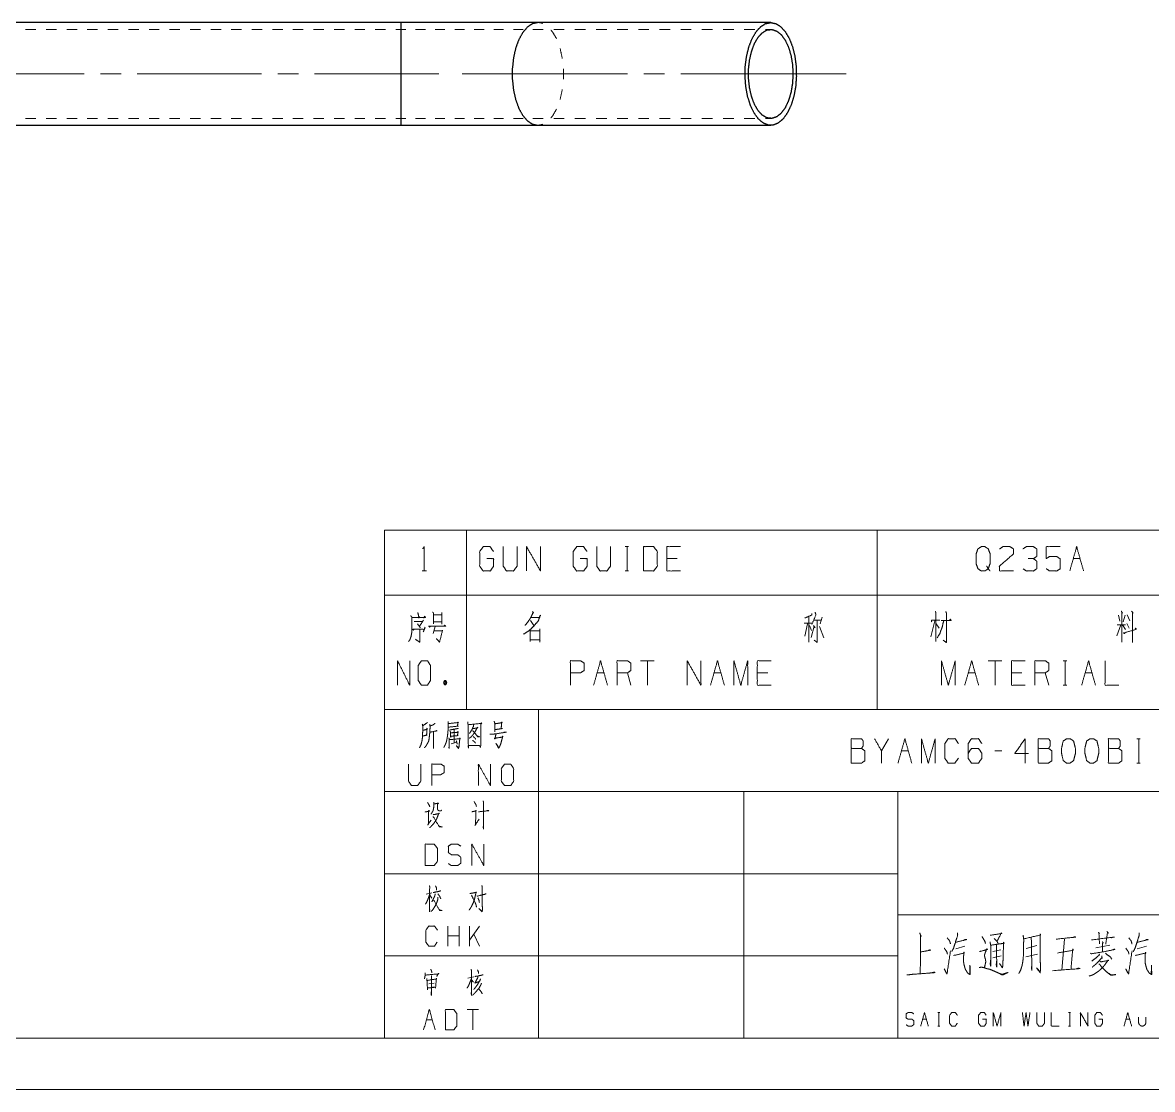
# Paper-space layout 'SHT2' of a CAD drawing. Header units: millimetres. Extents: x 0 to 420, y 0 to 297.
# Drawn here: x 199.8 to 309.8, y 0 to 103.9 of the extents above; entities that cross this region are included whole.
import ezdxf

# ---------------------------------------------------------------- set-up
doc = ezdxf.new("R2010")
doc.units = ezdxf.units.MM
doc.layers.add('101', color=7, linetype='Continuous', true_color=0xffffff)

psp = doc.layouts.new('SHT2')

# ---------------------------------------------------------------- linework, layer by layer
at = {"layer": '101', "color": 151, "linetype": 'Continuous', "lineweight": 25}
for p, q in [((236.61, 103.88), (93.76, 103.88)), ((272.62, 103.88), (249.95, 103.88)), ((93.76, 93.88), (236.61, 93.88)), ((249.95, 93.88), (272.62, 93.88))]:
    psp.add_line(p, q, dxfattribs=at)
at = {"layer": '101', "color": 53, "linetype": 'Continuous', "lineweight": 18}
for p, q in [((250.44, 103.78), (249.95, 103.88)), ((201.07, 103.21), (200.06, 103.21)), ((203.07, 103.21), (202.07, 103.21)), ((205.07, 103.21), (204.07, 103.21)), ((207.07, 103.21), (206.07, 103.21)), ((209.08, 103.21), (208.07, 103.21)), ((211.08, 103.21), (210.08, 103.21)), ((213.08, 103.21), (212.08, 103.21)), ((215.08, 103.21), (214.08, 103.21)), ((217.09, 103.21), (216.09, 103.21)), ((219.09, 103.21), (218.09, 103.21)), ((221.09, 103.21), (220.09, 103.21)), ((223.09, 103.21), (222.09, 103.21)), ((225.1, 103.21), (224.1, 103.21)), ((227.1, 103.21), (226.1, 103.21)), ((229.1, 103.21), (228.1, 103.21)), ((231.1, 103.21), (230.1, 103.21)), ((233.11, 103.21), (232.11, 103.21)), ((235.11, 103.21), (234.11, 103.21)), ((236.61, 103.21), (236.11, 103.21)), ((237.09, 103.21), (236.61, 103.21)), ((238.99, 103.21), (238.04, 103.21)), ((240.9, 103.21), (239.95, 103.21)), ((244.71, 103.21), (243.76, 103.21)), ((246.61, 103.21), (245.66, 103.21)), ((248.52, 103.21), (247.56, 103.21)), ((249.95, 103.21), (249.47, 103.21)), ((250.46, 103.21), (249.95, 103.21)), ((252.52, 103.21), (251.49, 103.21)), ((254.58, 103.21), (253.55, 103.21)), ((256.65, 103.21), (255.62, 103.21)), ((258.71, 103.21), (257.68, 103.21)), ((260.77, 103.21), (259.74, 103.21)), ((262.83, 103.21), (261.8, 103.21)), ((264.89, 103.21), (263.86, 103.21)), ((266.96, 103.21), (265.92, 103.21)), ((269.02, 103.21), (267.99, 103.21)), ((271.08, 103.21), (270.05, 103.21)), ((272.62, 103.21), (272.11, 103.21)), ((252.43, 98.38), (252.43, 99.38)), ((200.06, 94.55), (201.07, 94.55)), ((202.07, 94.55), (203.07, 94.55)), ((204.07, 94.55), (205.07, 94.55)), ((206.07, 94.55), (207.07, 94.55)), ((208.07, 94.55), (209.08, 94.55)), ((210.08, 94.55), (211.08, 94.55)), ((212.08, 94.55), (213.08, 94.55)), ((214.08, 94.55), (215.08, 94.55)), ((216.09, 94.55), (217.09, 94.55)), ((218.09, 94.55), (219.09, 94.55)), ((220.09, 94.55), (221.09, 94.55)), ((222.09, 94.55), (223.09, 94.55)), ((224.1, 94.55), (225.1, 94.55)), ((226.1, 94.55), (227.1, 94.55)), ((228.1, 94.55), (229.1, 94.55)), ((230.1, 94.55), (231.1, 94.55)), ((232.11, 94.55), (233.11, 94.55)), ((234.11, 94.55), (235.11, 94.55)), ((236.11, 94.55), (236.61, 94.55)), ((236.61, 94.55), (237.09, 94.55)), ((238.04, 94.55), (238.99, 94.55)), ((239.95, 94.55), (240.9, 94.55)), ((243.76, 94.55), (244.71, 94.55)), ((245.66, 94.55), (246.61, 94.55)), ((247.56, 94.55), (248.52, 94.55)), ((249.47, 94.55), (249.95, 94.55)), ((249.95, 94.55), (250.46, 94.55)), ((249.95, 93.88), (250.44, 93.98)), ((251.49, 94.55), (252.52, 94.55)), ((253.55, 94.55), (254.58, 94.55)), ((255.62, 94.55), (256.65, 94.55)), ((257.68, 94.55), (258.71, 94.55)), ((259.74, 94.55), (260.77, 94.55)), ((261.8, 94.55), (262.83, 94.55)), ((263.86, 94.55), (264.89, 94.55)), ((265.92, 94.55), (266.96, 94.55)), ((267.99, 94.55), (269.02, 94.55)), ((270.05, 94.55), (271.08, 94.55)), ((272.11, 94.55), (272.62, 94.55))]:
    psp.add_line(p, q, dxfattribs=at)
at = {"layer": '101', "color": 151, "linetype": 'Continuous', "lineweight": 18}
for p, q in [((193.67, 98.88), (205.76, 98.88)), ((207.34, 98.88), (209.35, 98.88)), ((210.94, 98.88), (223.02, 98.88)), ((224.61, 98.88), (226.62, 98.88)), ((260.28, 98.88), (262.29, 98.88))]:
    psp.add_line(p, q, dxfattribs=at)
at = {"layer": '101', "color": 72, "linetype": 'Continuous', "lineweight": 18}
for p, q in [((235, 54.46), (235, 48.11)), ((235, 54.46), (243, 54.46)), ((243, 54.46), (243, 48.11)), ((243, 54.46), (283, 54.46)), ((283, 54.46), (283, 48.11)), ((283, 54.46), (313, 54.46)), ((258.45, 52.85), (258.79, 52.85)), ((258.63, 52.85), (258.63, 50.48)), ((263.52, 51.68), (262.51, 51.68)), ((302.09, 51.68), (302.76, 51.68)), ((238.67, 50.48), (239.09, 50.48)), ((258.45, 50.48), (258.79, 50.48)), ((235, 48.11), (243, 48.11)), ((235, 48.11), (235, 37)), ((243, 48.11), (243, 37)), ((243, 48.11), (283, 48.11)), ((283, 48.11), (313, 48.11)), ((283, 48.11), (283, 37)), ((239.76, 46.22), (240.58, 46.22)), ((240.59, 46.45), (240.59, 45.3)), ((239.76, 45.53), (240.58, 45.53)), ((249.23, 45.65), (249.55, 45.17)), ((275.88, 45.4), (276.64, 45.4)), ((276.21, 45.35), (275.95, 44.13)), ((276.35, 46.08), (276.35, 43.55)), ((276.39, 45.17), (276.6, 44.7)), ((276.87, 45.12), (276.55, 44)), ((276.78, 45.68), (277.56, 45.68)), ((276.8, 45.17), (276.94, 44.95)), ((277.63, 45.98), (277.45, 45.35)), ((288.6, 45.62), (288.21, 44.08)), ((288.74, 45.35), (289.04, 44.9)), ((306.72, 45.25), (306.32, 44.17)), ((306.37, 45.25), (307.18, 45.25)), ((306.49, 46.18), (306.62, 45.6)), ((306.87, 45.25), (307.18, 44.77)), ((307.15, 46.18), (306.94, 45.53)), ((307.31, 45.37), (307.52, 44.92)), ((307.33, 46.2), (307.61, 45.62)), ((239.95, 45.08), (239.76, 44.38)), ((239.81, 44.65), (240.59, 44.65)), ((277.38, 45.08), (277.79, 43.98)), ((261.28, 41.74), (259.94, 41.74)), ((260.61, 41.74), (260.61, 39.36)), ((295.14, 41.74), (293.8, 41.74)), ((294.47, 41.74), (294.47, 39.36)), ((301.12, 41.74), (301.46, 41.74)), ((301.3, 41.74), (301.3, 39.36)), ((240.85, 39.81), (240.99, 39.39)), ((255.72, 40.56), (256.39, 40.56)), ((259, 39.36), (258.67, 40.56)), ((267.1, 40.56), (267.77, 40.56)), ((272.33, 40.56), (271.32, 40.56)), ((291.86, 40.56), (292.53, 40.56)), ((297.08, 40.56), (296.08, 40.56)), ((299.7, 39.36), (299.36, 40.56)), ((303.24, 40.56), (303.91, 40.56)), ((301.12, 39.36), (301.46, 39.36)), ((235, 37), (243, 37)), ((243, 37), (283, 37)), ((283, 37), (313, 37)), ((241.79, 35.05), (241.78, 33.74)), ((284.09, 34.15), (283.41, 32.97)), ((308.28, 34.15), (308.61, 34.15)), ((308.46, 34.15), (308.46, 31.77)), ((241.5, 33.66), (242.04, 33.81)), ((285.35, 32.97), (286.03, 32.97)), ((295.13, 32.97), (294.46, 32.97)), ((308.28, 31.77), (308.61, 31.77)), ((239.62, 19.15), (239.06, 19.01)), ((239.43, 18.9), (239.63, 18.63)), ((241.17, 13.94), (241.17, 15.91)), ((242.28, 13.94), (242.28, 15.91)), ((243.29, 13.94), (243.29, 15.91)), ((244.25, 15.91), (243.29, 14.54)), ((242.28, 14.94), (241.17, 14.94)), ((244.25, 13.94), (243.7, 15.12)), ((301.25, 14.63), (300.98, 11.62)), ((290.64, 13.69), (291.54, 13.94)), ((294.25, 13.42), (295.03, 13.59)), ((298.54, 14.01), (297.49, 13.73)), ((304.3, 13.8), (305.66, 14.04)), ((308.32, 13.69), (309.22, 13.94)), ((294.25, 12.8), (295.08, 13)), ((297.47, 12.9), (298.59, 13.18)), ((239.32, 10.28), (239.85, 10.36)), ((243.7, 10.96), (243.12, 10.84)), ((243.49, 10.67), (243.68, 10.43)), ((244.18, 7.77), (243.07, 7.77)), ((243.62, 7.77), (243.62, 5.8)), ((239.1, 6.79), (239.66, 6.79)), ((287.41, 6.84), (287.78, 6.84)), ((288.91, 7.48), (289.1, 7.48)), ((289.01, 7.48), (289.01, 6.17)), ((301.64, 7.48), (301.83, 7.48)), ((301.74, 7.48), (301.74, 6.17)), ((307.21, 6.84), (307.58, 6.84)), ((288.91, 6.17), (289.1, 6.17)), ((301.64, 6.17), (301.83, 6.17))]:
    psp.add_line(p, q, dxfattribs=at)
at = {"layer": '101', "color": 133, "linetype": 'Continuous', "lineweight": 18}
for p, q in [((235, 37), (415, 37)), ((235, 37), (235, 5)), ((250, 37), (250, 5)), ((235, 29), (415, 29)), ((270, 29), (270, 5)), ((285, 29), (285, 5)), ((235, 21), (285, 21)), ((285, 17), (394, 17)), ((235, 13), (285, 13)), ((25, 5), (415, 5)), ((235, 5), (415, 5)), ((0, 0), (420, 0))]:
    psp.add_line(p, q, dxfattribs=at)
at = {"layer": '101', "color": 151, "linetype": 'Continuous', "lineweight": 25}
for points, knots in [([(249.95, 103.88), (247.46, 103.88), (242.16, 103.88), (236.61, 103.88)], [0, 0, 0.186528, 0.584176, 1, 1]), ([(236.61, 103.88), (236.61, 103.77), (236.61, 102.92), (236.61, 101.38), (236.61, 99.4), (236.61, 97.33), (236.61, 95.53), (236.61, 94.31), (236.61, 93.88)], [0, 0, 0.010926, 0.095492, 0.25, 0.447736, 0.654509, 0.834566, 0.956773, 1, 1]), ([(249.95, 103.88), (249.43, 103.77), (248.93, 103.45), (248.48, 102.92), (248.09, 102.22), (247.78, 101.38), (247.57, 100.42), (247.46, 99.4), (247.46, 98.36), (247.57, 97.33), (247.78, 96.38), (248.09, 95.53), (248.48, 94.83), (248.93, 94.31), (249.43, 93.99), (249.95, 93.88)], [0, 0, 0.043938, 0.092976, 0.150171, 0.216353, 0.290781, 0.371709, 0.456765, 0.543235, 0.628291, 0.709219, 0.783648, 0.84983, 0.907023, 0.956062, 1, 1]), ([(272.62, 103.88), (272.12, 103.78), (271.64, 103.47), (271.2, 102.98), (270.81, 102.32), (270.5, 101.52), (270.28, 100.62), (270.15, 99.64), (270.13, 98.63), (270.2, 97.63), (270.38, 96.68), (270.65, 95.82), (271, 95.09), (271.41, 94.51), (271.88, 94.11), (272.37, 93.9), (272.88, 93.9), (273.37, 94.11), (273.84, 94.51), (274.25, 95.09), (274.6, 95.82), (274.87, 96.68), (275.05, 97.63), (275.12, 98.63), (275.1, 99.64), (274.97, 100.62), (274.75, 101.52), (274.44, 102.32), (274.05, 102.98), (273.61, 103.47), (273.13, 103.78), (272.62, 103.88)], [0, 0, 0.021239, 0.044804, 0.072133, 0.103672, 0.13915, 0.177828, 0.21867, 0.26047, 0.301949, 0.341852, 0.379044, 0.41262, 0.44205, 0.467384, 0.48954, 0.51046, 0.532615, 0.55795, 0.58738, 0.620956, 0.658148, 0.698051, 0.73953, 0.78133, 0.822172, 0.86085, 0.896328, 0.927867, 0.955196, 0.978761, 1, 1]), ([(274.79, 98.88), (274.74, 99.81), (274.59, 100.7), (274.35, 101.5), (274.03, 102.18), (273.64, 102.71), (273.2, 103.05), (272.74, 103.21), (272.27, 103.16), (271.82, 102.9), (271.41, 102.47), (271.05, 101.86), (270.77, 101.11), (270.57, 100.26), (270.47, 99.35), (270.47, 98.41), (270.57, 97.5), (270.77, 96.64), (271.05, 95.9), (271.41, 95.29), (271.82, 94.85), (272.27, 94.6), (272.74, 94.55), (273.2, 94.7), (273.64, 95.05), (274.03, 95.58), (274.35, 96.26), (274.59, 97.06), (274.74, 97.95), (274.79, 98.88)], [0, 0, 0.044529, 0.087511, 0.127532, 0.16346, 0.194646, 0.22121, 0.244434, 0.266895, 0.291543, 0.320339, 0.353938, 0.392029, 0.433693, 0.477637, 0.522363, 0.566307, 0.607971, 0.646062, 0.679661, 0.708457, 0.733105, 0.755566, 0.77879, 0.805354, 0.83654, 0.872468, 0.912489, 0.955471, 1, 1]), ([(236.61, 93.88), (239.4, 93.88), (244.85, 93.88), (249.95, 93.88)], [0, 0, 0.209057, 0.618033, 1, 1])]:
    psp.add_open_spline(points, degree=1, knots=knots, dxfattribs=at)
at = {"layer": '101', "color": 53, "linetype": 'Continuous', "lineweight": 18}
for points, knots in [([(236.61, 103.38), (236.61, 103.45), (236.61, 103.88)], [0, 0, 0.135454, 1, 1]), ([(251.76, 102.31), (251.41, 102.92), (251.22, 103.15)], [0, 0, 0.697956, 1, 1]), ([(252.33, 100.38), (252.32, 100.42), (252.11, 101.37)], [0, 0, 0.039494, 1, 1]), ([(252.11, 96.39), (252.32, 97.33), (252.33, 97.37)], [0, 0, 0.960506, 1, 1]), ([(251.22, 94.6), (251.41, 94.83), (251.76, 95.45)], [0, 0, 0.302036, 1, 1]), ([(236.61, 93.88), (236.61, 93.99), (236.61, 94.38)], [0, 0, 0.218508, 1, 1])]:
    psp.add_open_spline(points, degree=1, knots=knots, dxfattribs=at)
for points in [[(236.61, 101.38), (236.61, 102.38)], [(242.8, 103.21), (241.85, 103.21)], [(236.61, 99.38), (236.61, 100.38)], [(236.61, 97.38), (236.61, 98.38)], [(236.61, 95.38), (236.61, 96.38)], [(241.85, 94.55), (242.8, 94.55)]]:
    psp.add_open_spline(points, degree=1, dxfattribs=at)
at = {"layer": '101', "color": 151, "linetype": 'Continuous', "lineweight": 18}
for points, knots in [([(228.2, 98.88), (237.11, 98.88), (240.29, 98.88)], [0, 0, 0.737246, 1, 1]), ([(242.59, 98.88), (245.76, 98.88), (258.69, 98.88)], [0, 0, 0.19712, 1, 1])]:
    psp.add_open_spline(points, degree=1, knots=knots, dxfattribs=at)
psp.add_open_spline([(263.88, 98.88), (279.98, 98.88)], degree=1, dxfattribs=at)
at = {"layer": '101', "color": 72, "linetype": 'Continuous', "lineweight": 18}
for points, knots in [([(238.74, 52.65), (238.88, 52.85), (238.88, 50.48)], [0, 0, 0.093491, 1, 1]), ([(244.97, 51.68), (245.64, 51.68), (245.64, 50.95), (245.31, 50.48), (244.62, 50.48), (244.28, 50.95), (244.28, 52.38), (244.63, 52.85), (245.29, 52.85), (245.62, 52.38)], [0, 0, 0.103295, 0.214796, 0.304262, 0.410275, 0.49974, 0.718896, 0.809956, 0.910534, 1, 1]), ([(246.58, 52.85), (246.58, 50.95), (246.89, 50.48), (247.57, 50.48), (247.92, 50.95), (247.92, 52.85)], [0, 0, 0.337151, 0.4386, 0.557783, 0.662849, 1, 1]), ([(248.85, 50.48), (248.85, 52.85), (250.2, 50.48), (250.2, 52.85)], [0, 0, 0.317574, 0.682426, 1, 1]), ([(254.08, 51.68), (254.75, 51.68), (254.75, 50.95), (254.41, 50.48), (253.72, 50.48), (253.39, 50.95), (253.39, 52.38), (253.74, 52.85), (254.39, 52.85), (254.73, 52.38)], [0, 0, 0.103295, 0.214796, 0.304262, 0.410275, 0.49974, 0.718896, 0.809956, 0.910534, 1, 1]), ([(255.68, 52.85), (255.68, 50.95), (256, 50.48), (256.67, 50.48), (257.02, 50.95), (257.02, 52.85)], [0, 0, 0.337151, 0.438598, 0.55778, 0.662849, 1, 1]), ([(260.23, 50.48), (261.22, 50.48), (261.58, 50.95), (261.58, 52.38), (261.22, 52.85), (260.23, 52.85), (260.23, 50.48)], [0, 0, 0.142136, 0.227161, 0.43179, 0.516815, 0.658951, 1, 1]), ([(263.85, 50.48), (262.51, 50.48), (262.51, 52.85), (263.85, 52.85)], [0, 0, 0.26539, 0.73461, 1, 1]), ([(293.65, 50.95), (293.81, 50.7), (293.48, 50.48), (293.14, 50.48), (292.8, 50.7), (292.63, 51.18), (292.63, 52.15), (292.8, 52.63), (293.14, 52.85), (293.48, 52.85), (293.81, 52.63), (293.99, 52.15), (293.99, 51.2), (293.81, 50.7), (293.99, 50.48)], [0, 0, 0.043279, 0.102317, 0.151367, 0.210407, 0.284429, 0.426831, 0.500853, 0.559894, 0.608944, 0.667982, 0.742004, 0.880755, 0.958211, 1, 1]), ([(294.92, 52.63), (295.24, 52.85), (295.93, 52.85), (296.27, 52.63), (296.27, 52.15), (294.9, 50.95), (294.92, 50.48), (296.27, 50.48)], [0, 0, 0.069691, 0.192979, 0.265274, 0.350227, 0.674741, 0.759752, 1, 1]), ([(298.21, 51.68), (298.54, 51.9), (298.54, 52.63), (298.21, 52.85), (297.52, 52.85), (297.18, 52.63)], [0, 0, 0.153872, 0.429851, 0.583723, 0.846122, 1, 1]), ([(299.46, 50.7), (299.79, 50.48), (300.48, 50.48), (300.82, 50.7), (300.82, 51.65), (300.48, 51.9), (299.79, 51.9), (299.46, 51.68), (299.46, 52.85), (300.82, 52.85)], [0, 0, 0.062229, 0.168345, 0.230571, 0.376816, 0.441264, 0.547379, 0.609609, 0.79049, 1, 1]), ([(297.2, 50.7), (297.52, 50.48), (298.21, 50.48), (298.54, 50.7), (298.54, 51.43), (298.21, 51.68), (297.69, 51.68)], [0, 0, 0.124123, 0.34369, 0.472445, 0.703376, 0.836727, 1, 1]), ([(238.25, 46.45), (238.36, 46), (238.39, 46.08), (238.35, 45.9)], [0, 0, 0.638265, 0.750293, 1, 1]), ([(239.7, 46.47), (239.78, 46.38), (239.78, 45.35)], [0, 0, 0.110318, 1, 1]), ([(249.43, 46.55), (249.53, 46.38), (249.48, 46.45), (249.28, 45.98), (249.05, 45.62), (248.7, 45.17)], [0, 0, 0.113643, 0.164652, 0.449685, 0.682203, 1, 1]), ([(276.64, 46.35), (276.64, 46.2), (275.95, 45.9)], [0, 0, 0.166335, 1, 1]), ([(276.94, 46.47), (277.03, 46.22), (276.64, 45.28)], [0, 0, 0.205285, 1, 1]), ([(288.64, 46.55), (288.71, 46.45), (288.71, 43.6)], [0, 0, 0.041199, 1, 1]), ([(289.68, 46.53), (289.73, 46.38), (289.73, 43.53), (289.43, 43.73)], [0, 0, 0.047209, 0.892896, 1, 1]), ([(306.76, 46.58), (306.87, 46.38), (306.81, 46.45), (306.81, 43.55)], [0, 0, 0.070344, 0.098885, 1, 1]), ([(307.75, 46.58), (307.93, 46.38), (307.86, 46.45), (307.86, 43.53)], [0, 0, 0.081006, 0.11229, 1, 1]), ([(237.56, 46.13), (237.69, 45.95), (237.66, 44.45), (237.59, 44.08), (237.48, 43.78), (237.34, 43.6)], [0, 0, 0.081566, 0.649824, 0.793832, 0.914832, 1, 1]), ([(237.7, 45.95), (239.01, 45.95), (238.93, 46.08), (238.85, 45.9)], [0, 0, 0.79327, 0.883171, 1, 1]), ([(237.89, 45.55), (238.71, 45.55), (238.8, 45.68), (238.41, 45.08), (238.5, 44.95), (238.22, 45.35)], [0, 0, 0.349352, 0.41636, 0.723317, 0.790325, 1, 1]), ([(239.46, 45.08), (239.41, 45), (239.32, 45.12), (240.97, 45.12), (240.87, 45.2), (240.76, 45.08)], [0, 0, 0.040633, 0.112439, 0.86841, 0.923643, 1, 1]), ([(249.32, 45.95), (250.08, 45.95), (250.2, 46.18), (249.97, 45.6), (249.55, 45.12), (249.14, 44.7), (248.56, 44.33)], [0, 0, 0.213824, 0.286066, 0.460275, 0.639447, 0.80491, 1, 1]), ([(277.15, 45.68), (277.15, 43.53), (276.87, 43.73)], [0, 0, 0.861245, 1, 1]), ([(288.3, 45.53), (288.28, 45.68), (289.1, 45.68)], [0, 0, 0.156667, 1, 1]), ([(289.47, 45.62), (289.4, 45.37), (289.36, 45.15), (289.29, 44.9), (289.18, 44.65), (289.1, 44.38), (288.95, 44.17), (288.85, 43.98)], [0, 0, 0.146031, 0.274053, 0.420084, 0.572724, 0.735083, 0.872755, 1, 1]), ([(289.22, 45.65), (290.21, 45.65), (290.12, 45.78), (290.01, 45.65)], [0, 0, 0.757413, 0.874554, 1, 1]), ([(237.91, 44.83), (237.81, 44.7), (237.77, 44.8), (238.91, 44.8), (238.96, 45), (238.79, 44.55)], [0, 0, 0.074524, 0.127161, 0.67261, 0.770465, 1, 1]), ([(238.44, 44.83), (238.44, 43.55), (238.03, 43.83)], [0, 0, 0.721581, 1, 1]), ([(240.67, 44.73), (240.37, 43.55), (240.07, 43.9)], [0, 0, 0.725031, 1, 1]), ([(249.16, 44.8), (249.21, 44.73), (249.21, 43.6), (249.21, 43.78), (250.15, 43.78), (250.15, 43.55), (250.15, 44.83), (250.15, 44.65), (249.25, 44.65)], [0, 0, 0.018725, 0.248079, 0.283757, 0.474741, 0.520613, 0.780549, 0.816226, 1, 1]), ([(307.15, 44.5), (307.1, 44.38), (306.99, 44.45), (308.23, 44.8), (308.17, 44.92), (308.1, 44.77)], [0, 0, 0.073272, 0.143369, 0.837239, 0.91051, 1, 1]), ([(236.28, 39.36), (236.28, 41.74), (237.47, 39.36), (237.47, 41.74)], [0, 0, 0.320621, 0.679379, 1, 1]), ([(238.6, 39.36), (239.2, 39.36), (239.5, 39.84), (239.5, 41.26), (239.2, 41.74), (238.6, 41.74), (238.29, 41.26), (238.29, 39.84), (238.6, 39.36)], [0, 0, 0.094594, 0.183574, 0.409674, 0.498654, 0.593248, 0.683574, 0.909674, 1, 1]), ([(253.11, 39.36), (253.11, 41.74), (254.11, 41.74), (254.45, 41.51), (254.45, 40.79), (254.1, 40.56), (253.11, 40.56)], [0, 0, 0.401146, 0.571314, 0.639588, 0.762043, 0.832817, 1, 1]), ([(257.66, 39.36), (257.66, 41.74), (258.67, 41.74), (259, 41.51), (259, 40.79), (258.67, 40.56), (257.66, 40.56)], [0, 0, 0.400952, 0.571034, 0.639278, 0.761674, 0.829918, 1, 1]), ([(264.49, 39.36), (264.49, 41.74), (265.83, 39.36), (265.83, 41.74)], [0, 0, 0.317574, 0.682426, 1, 1]), ([(269.04, 39.36), (269.04, 41.74), (269.71, 39.36), (270.38, 41.74), (270.38, 39.36)], [0, 0, 0.245192, 0.5, 0.754808, 1, 1]), ([(272.66, 39.36), (271.32, 39.36), (271.32, 41.74), (272.66, 41.74)], [0, 0, 0.26539, 0.73461, 1, 1]), ([(289.25, 39.36), (289.25, 41.74), (289.92, 39.36), (290.59, 41.74), (290.59, 39.36)], [0, 0, 0.245192, 0.5, 0.754808, 1, 1]), ([(297.42, 39.36), (296.08, 39.36), (296.08, 41.74), (297.42, 41.74)], [0, 0, 0.26539, 0.73461, 1, 1]), ([(298.35, 39.36), (298.35, 41.74), (299.36, 41.74), (299.7, 41.51), (299.7, 40.79), (299.36, 40.56), (298.35, 40.56)], [0, 0, 0.400952, 0.571034, 0.639278, 0.761674, 0.829918, 1, 1]), ([(305.18, 41.74), (305.18, 39.36), (306.53, 39.36)], [0, 0, 0.638733, 1, 1]), ([(240.85, 39.39), (240.99, 39.39), (241.07, 39.61), (240.99, 39.81), (240.85, 39.81), (240.77, 39.61), (240.85, 39.39), (240.99, 39.81)], [0, 0, 0.086283, 0.23189, 0.363169, 0.449452, 0.580731, 0.726338, 1, 1]), ([(239.2, 35.73), (239.14, 35.69), (238.72, 35.4), (238.69, 35.58), (238.73, 35.4), (238.73, 34.83), (238.72, 34.47), (238.7, 34.23), (238.67, 33.99), (238.62, 33.77), (238.56, 33.55), (238.48, 33.39), (238.42, 33.26)], [0, 0, 0.024363, 0.186803, 0.243942, 0.302154, 0.485023, 0.597668, 0.675195, 0.753199, 0.825098, 0.898191, 0.953346, 1, 1]), ([(239.94, 35.64), (239.69, 35.47), (239.45, 35.4), (239.42, 35.58), (239.45, 35.31), (239.44, 35.05), (239.42, 34.76), (239.4, 34.52), (239.37, 34.3), (239.34, 34.05), (239.3, 33.88), (239.22, 33.74), (239.14, 33.59), (239.06, 33.46), (238.98, 33.35), (238.9, 33.26)], [0, 0, 0.096323, 0.172941, 0.229419, 0.31342, 0.396988, 0.487497, 0.564126, 0.634338, 0.711439, 0.768976, 0.817389, 0.871907, 0.92032, 0.962889, 1, 1]), ([(241.2, 35.84), (241.21, 35.64), (241.21, 35.29), (241.2, 34.96), (241.18, 34.74), (241.15, 34.45), (241.11, 34.21), (241.06, 33.94), (241, 33.74), (240.92, 33.55), (240.79, 33.3)], [0, 0, 0.076501, 0.212087, 0.339339, 0.424292, 0.535104, 0.630036, 0.733301, 0.813244, 0.895184, 1, 1]), ([(241.25, 35.62), (242.21, 35.73), (242.17, 35.78), (242.12, 35.38), (242.2, 35.38), (241.23, 35.27)], [0, 0, 0.39108, 0.416924, 0.577585, 0.60892, 1, 1]), ([(243.12, 35.8), (243.15, 35.51), (243.18, 33.24), (243.17, 33.48), (244.27, 33.48), (244.2, 33.5), (244.04, 33.48)], [0, 0, 0.069512, 0.617083, 0.675676, 0.942511, 0.962039, 1, 1]), ([(243.17, 35.51), (244.48, 35.64), (244.43, 35.71), (244.4, 35.51), (244.38, 33.52), (244.37, 33.3), (244.26, 33.48)], [0, 0, 0.32813, 0.348326, 0.398409, 0.893176, 0.948286, 1, 1]), ([(243.6, 35.16), (243.66, 35.14), (244.1, 35.2), (244.06, 35.27), (243.85, 34.85), (243.7, 34.63), (243.56, 34.45), (243.42, 34.3), (243.26, 34.19)], [0, 0, 0.033928, 0.260451, 0.302015, 0.540804, 0.679359, 0.795007, 0.902031, 1, 1]), ([(243.68, 35.49), (243.68, 35.38), (243.54, 35.05), (243.37, 34.78), (243.29, 34.67)], [0, 0, 0.119857, 0.510439, 0.853216, 1, 1]), ([(245.69, 35.86), (245.76, 35.6), (245.76, 34.83), (245.76, 35.03), (246.51, 35.14), (246.38, 35.14), (246.41, 35.69), (246.43, 35.78), (246.46, 35.71), (246.35, 35.69), (245.76, 35.6)], [0, 0, 0.076615, 0.294118, 0.350048, 0.563217, 0.598361, 0.753969, 0.779212, 0.799823, 0.831203, 1, 1]), ([(238.76, 34.41), (238.8, 34.43), (239.15, 34.5), (239.11, 34.47), (239.15, 35.16), (239.19, 35.07), (238.75, 34.96)], [0, 0, 0.022681, 0.239273, 0.269981, 0.676983, 0.732557, 1, 1]), ([(239.44, 34.78), (240.14, 34.92), (240.09, 34.94), (240.01, 34.89)], [0, 0, 0.834819, 0.895271, 1, 1]), ([(239.79, 34.83), (239.79, 33.19), (239.78, 33.3), (239.79, 33.48)], [0, 0, 0.849785, 0.907773, 1, 1]), ([(241.29, 34.23), (241.31, 34.03), (241.32, 33.52), (241.31, 33.19), (241.29, 33.28), (241.32, 33.5)], [0, 0, 0.147471, 0.523365, 0.768668, 0.835023, 1, 1]), ([(241.32, 34.05), (242.39, 34.16), (242.35, 34.23), (242.34, 34.12), (242.29, 33.61), (242.28, 33.41), (242.21, 33.19), (242.01, 33.48), (242.23, 33.26)], [0, 0, 0.374083, 0.399749, 0.43883, 0.61759, 0.687459, 0.767887, 0.891105, 1, 1]), ([(242.2, 35.18), (242.15, 35.14), (241.76, 35.07), (241.54, 35.03), (241.34, 34.98)], [0, 0, 0.07226, 0.516589, 0.766867, 1, 1]), ([(241.42, 34.87), (241.43, 34.72), (241.46, 34.27), (241.45, 34.39), (242.18, 34.45), (242.12, 34.45), (242.17, 34.85), (242.2, 34.78), (241.43, 34.72)], [0, 0, 0.056492, 0.217482, 0.258029, 0.525926, 0.548635, 0.694164, 0.720796, 1, 1]), ([(243.57, 34.92), (243.62, 34.92), (244.1, 34.34), (244.27, 34.34), (244.1, 34.39), (244.02, 34.43)], [0, 0, 0.037884, 0.645156, 0.784053, 0.927468, 1, 1]), ([(243.65, 34.36), (243.82, 34.21), (243.9, 34.1)], [0, 0, 0.630834, 1, 1]), ([(245.27, 34.58), (245.48, 34.58), (245.88, 34.63), (246.88, 34.78), (246.77, 34.8), (246.61, 34.76)], [0, 0, 0.107045, 0.322389, 0.855631, 0.914429, 1, 1]), ([(245.87, 34.63), (245.76, 34.1), (245.72, 34.19), (246.55, 34.32), (246.51, 34.41), (246.51, 34.32), (246.41, 33.94), (246.35, 33.7), (246.27, 33.5), (246.21, 33.35), (246.16, 33.24), (246.13, 33.22), (245.85, 33.72), (246.15, 33.26)], [0, 0, 0.136367, 0.159976, 0.371153, 0.396349, 0.418608, 0.516111, 0.579315, 0.633124, 0.675136, 0.705359, 0.714999, 0.861275, 1, 1]), ([(280.47, 33.2), (280.47, 34.15), (281.47, 34.15), (281.63, 33.92), (281.63, 33.45), (281.47, 33.2), (280.47, 33.2), (280.47, 31.77), (281.46, 31.77), (281.79, 32), (281.79, 32.97), (281.47, 33.2)], [0, 0, 0.115917, 0.238848, 0.27247, 0.330428, 0.366584, 0.489515, 0.66339, 0.784162, 0.833487, 0.952454, 1, 1]), ([(283.41, 31.77), (283.41, 32.97), (282.74, 34.15)], [0, 0, 0.469958, 1, 1]), ([(287.3, 31.77), (287.3, 34.15), (287.97, 31.77), (288.64, 34.15), (288.64, 31.77)], [0, 0, 0.245192, 0.5, 0.754808, 1, 1]), ([(290.9, 32.25), (290.56, 31.77), (289.91, 31.77), (289.57, 32.25), (289.57, 33.67), (289.91, 34.15), (290.58, 34.15), (290.91, 33.67)], [0, 0, 0.11457, 0.243368, 0.357935, 0.638583, 0.753151, 0.88543, 1, 1]), ([(291.85, 32.72), (292.17, 33.2), (292.86, 33.2), (293.19, 32.72), (293.19, 32.25), (292.86, 31.77), (292.17, 31.77), (291.85, 32.25), (291.85, 33.67), (292.17, 34.15), (292.86, 34.15), (293.19, 33.67)], [0, 0, 0.076962, 0.169762, 0.248073, 0.312018, 0.390329, 0.483129, 0.560092, 0.751926, 0.828889, 0.921688, 1, 1]), ([(297.74, 32.72), (296.4, 32.72), (297.41, 34.15), (297.41, 31.77)], [0, 0, 0.245869, 0.565295, 1, 1]), ([(298.68, 33.2), (298.68, 34.15), (299.69, 34.15), (299.84, 33.92), (299.84, 33.45), (299.69, 33.2), (298.68, 33.2), (298.68, 31.77), (299.67, 31.77), (300, 32), (300, 32.97), (299.69, 33.2)], [0, 0, 0.115917, 0.238846, 0.272469, 0.330427, 0.366584, 0.489512, 0.663388, 0.78416, 0.833484, 0.952452, 1, 1]), ([(301.78, 31.77), (302.12, 32.02), (302.3, 32.72), (302.3, 33.2), (302.12, 33.92), (301.78, 34.15), (301.45, 34.15), (301.11, 33.92), (300.94, 33.2), (300.95, 32.72), (301.11, 32.02), (301.45, 31.77), (301.78, 31.77)], [0, 0, 0.067524, 0.18397, 0.260582, 0.380941, 0.446138, 0.500304, 0.565503, 0.685862, 0.762527, 0.878307, 0.945834, 1, 1]), ([(304.06, 31.77), (304.4, 32.02), (304.57, 32.72), (304.57, 33.2), (304.4, 33.92), (304.06, 34.15), (303.73, 34.15), (303.39, 33.92), (303.21, 33.2), (303.23, 32.72), (303.39, 32.02), (303.73, 31.77), (304.06, 31.77)], [0, 0, 0.067524, 0.18397, 0.260583, 0.380942, 0.446139, 0.500306, 0.565503, 0.685863, 0.762528, 0.878309, 0.945833, 1, 1]), ([(305.51, 33.2), (305.51, 34.15), (306.51, 34.15), (306.67, 33.92), (306.67, 33.45), (306.51, 33.2), (305.51, 33.2), (305.51, 31.77), (306.5, 31.77), (306.83, 32), (306.83, 32.97), (306.51, 33.2)], [0, 0, 0.115917, 0.238848, 0.27247, 0.330428, 0.366583, 0.489514, 0.66339, 0.784164, 0.833487, 0.952454, 1, 1]), ([(242, 33.94), (242.06, 33.77), (242.09, 33.63)], [0, 0, 0.579215, 1, 1]), ([(243.59, 33.99), (243.79, 33.83), (243.88, 33.72)], [0, 0, 0.637944, 1, 1]), ([(237.36, 31.68), (237.36, 30), (237.64, 29.58), (238.23, 29.58), (238.54, 30), (238.54, 31.68)], [0, 0, 0.33715, 0.438599, 0.557782, 0.66285, 1, 1]), ([(239.62, 29.58), (239.62, 31.68), (240.51, 31.68), (240.81, 31.48), (240.81, 30.84), (240.49, 30.64), (239.62, 30.64)], [0, 0, 0.401145, 0.571312, 0.639588, 0.762043, 0.832818, 1, 1]), ([(244.15, 29.58), (244.15, 31.68), (245.33, 29.58), (245.33, 31.68)], [0, 0, 0.317575, 0.682425, 1, 1]), ([(246.71, 29.58), (247.3, 29.58), (247.59, 30), (247.59, 31.26), (247.3, 31.68), (246.71, 31.68), (246.39, 31.26), (246.39, 30), (246.71, 29.58)], [0, 0, 0.102684, 0.19162, 0.409478, 0.498414, 0.601098, 0.69162, 0.909478, 1, 1]), ([(239.2, 27.94), (239.39, 27.63), (239.42, 27.5)], [0, 0, 0.726452, 1, 1]), ([(239.81, 27.98), (239.82, 27.78), (239.82, 27.56), (239.79, 27.37), (239.75, 27.17), (239.68, 27.03), (239.62, 26.92), (239.54, 26.81)], [0, 0, 0.161539, 0.340478, 0.503498, 0.668955, 0.787647, 0.890428, 1, 1]), ([(239.84, 27.81), (240.26, 27.85), (240.23, 27.92), (240.18, 27.74), (240.18, 27.59), (240.18, 27.3), (240.2, 27.23), (240.23, 27.17), (240.29, 27.14), (240.37, 27.12), (240.48, 27.12), (240.54, 27.14), (240.59, 27.19)], [0, 0, 0.256861, 0.301243, 0.412007, 0.505689, 0.679669, 0.720918, 0.765306, 0.805452, 0.854617, 0.920845, 0.960991, 1, 1]), ([(243.74, 28.03), (243.93, 27.7), (243.96, 27.56)], [0, 0, 0.736529, 1, 1]), ([(244.63, 28.09), (244.65, 27.94), (244.65, 25.36), (244.63, 25.53), (244.65, 25.75)], [0, 0, 0.049515, 0.872926, 0.929447, 1, 1]), ([(238.96, 27.01), (239.39, 27.1), (239.32, 27.19), (239.31, 27.01), (239.29, 25.84), (239.21, 25.75), (239.54, 26.22)], [0, 0, 0.167422, 0.209474, 0.278414, 0.733408, 0.779231, 1, 1]), ([(239.75, 26.75), (240.35, 26.86), (240.31, 26.92), (240.17, 26.53), (240.09, 26.35), (240.01, 26.2), (239.89, 26), (239.75, 25.82), (239.6, 25.67), (239.5, 25.55), (239.4, 25.49)], [0, 0, 0.254941, 0.288363, 0.462053, 0.541623, 0.612966, 0.709673, 0.80267, 0.888733, 0.952733, 1, 1]), ([(239.73, 26.55), (239.76, 26.55), (240.34, 25.58), (240.63, 25.55), (240.34, 25.62), (240.26, 25.71)], [0, 0, 0.016597, 0.617583, 0.775731, 0.937327, 1, 1]), ([(243.51, 27.03), (243.94, 27.12), (243.91, 27.17), (243.88, 25.8), (243.82, 25.71), (244.24, 26.33)], [0, 0, 0.163595, 0.183435, 0.685805, 0.725489, 1, 1]), ([(244.15, 27.03), (245.16, 27.14), (245.1, 27.17), (244.97, 27.12)], [0, 0, 0.837047, 0.891364, 1, 1]), ([(238.98, 21.79), (239.85, 21.79), (240.17, 22.21), (240.17, 23.47), (239.85, 23.89), (238.98, 23.89), (238.98, 21.79)], [0, 0, 0.142136, 0.227161, 0.43179, 0.516816, 0.658952, 1, 1]), ([(241.23, 21.99), (241.52, 21.79), (242.13, 21.79), (242.43, 22.01), (242.43, 22.63), (242.13, 22.85), (241.54, 22.85), (241.23, 23.05), (241.23, 23.69), (241.54, 23.89), (242.13, 23.89), (242.43, 23.69)], [0, 0, 0.068036, 0.184055, 0.254519, 0.372335, 0.4428, 0.555844, 0.62637, 0.748394, 0.81892, 0.931964, 1, 1]), ([(243.51, 21.79), (243.51, 23.89), (244.69, 21.79), (244.69, 23.89)], [0, 0, 0.317575, 0.682425, 1, 1]), ([(239.37, 19.83), (239.44, 19.71), (239.41, 19.75), (239.41, 17.31), (239.38, 17.45), (239.41, 17.66)], [0, 0, 0.048142, 0.065074, 0.880813, 0.930182, 1, 1]), ([(239.97, 19.83), (240.06, 19.65), (240.09, 19.52), (240.09, 19.4)], [0, 0, 0.449924, 0.728677, 1, 1]), ([(244.5, 19.85), (244.53, 19.63), (244.53, 18.05), (244.55, 17.54), (244.53, 17.33), (244.52, 17.29), (244.2, 17.62), (244.52, 17.33)], [0, 0, 0.066217, 0.519982, 0.669307, 0.729162, 0.741827, 0.875056, 1, 1]), ([(239.41, 19.01), (239.32, 18.72), (239.22, 18.47), (239.12, 18.24), (239, 18.03)], [0, 0, 0.285939, 0.539663, 0.775435, 1, 1]), ([(240.2, 18.72), (240.22, 18.55), (240.13, 18.26), (240.04, 18.03), (239.94, 17.85), (239.76, 17.56), (239.66, 17.43), (239.53, 17.31)], [0, 0, 0.103476, 0.291956, 0.443856, 0.576191, 0.787107, 0.887318, 1, 1]), ([(239.94, 19.03), (239.92, 18.86), (239.78, 18.57), (239.68, 18.36), (239.62, 18.28)], [0, 0, 0.201933, 0.596284, 0.876828, 1, 1]), ([(239.75, 19.17), (240.49, 19.32), (240.44, 19.34), (240.36, 19.29)], [0, 0, 0.838754, 0.907252, 1, 1]), ([(240.22, 19.03), (240.39, 18.8), (240.44, 18.69), (240.49, 18.57)], [0, 0, 0.535199, 0.744449, 1, 1]), ([(243.33, 19.07), (243.98, 19.19), (243.93, 19.25), (243.89, 19.01), (243.83, 18.76), (243.77, 18.49), (243.65, 18.16), (243.52, 17.89), (243.51, 17.85), (243.39, 17.66), (243.25, 17.45)], [0, 0, 0.244428, 0.272774, 0.366789, 0.461906, 0.564547, 0.695473, 0.807142, 0.823507, 0.905515, 1, 1]), ([(243.48, 18.92), (243.87, 18.12), (243.95, 17.89), (243.96, 17.74)], [0, 0, 0.70022, 0.886543, 1, 1]), ([(244.01, 18.84), (244.05, 18.82), (244.9, 19.03), (244.84, 19.05), (244.78, 19.01)], [0, 0, 0.045965, 0.873307, 0.932104, 1, 1]), ([(239.81, 18.43), (239.85, 18.38), (240.36, 17.43), (240.64, 17.41), (240.38, 17.47), (240.3, 17.56)], [0, 0, 0.033497, 0.633662, 0.788434, 0.938664, 1, 1]), ([(244.11, 18.65), (244.24, 18.34), (244.25, 18.2)], [0, 0, 0.698424, 1, 1]), ([(240.14, 14.34), (239.87, 13.94), (239.32, 13.94), (239.05, 14.34), (239.05, 15.52), (239.32, 15.91), (239.88, 15.91), (240.16, 15.52)], [0, 0, 0.114569, 0.243366, 0.357935, 0.638584, 0.753153, 0.885431, 1, 1]), ([(287.13, 15.25), (287.27, 14.9), (287.23, 15.01), (287.2, 14.28), (287.2, 12.25), (287.18, 11.28)], [0, 0, 0.088891, 0.116032, 0.287978, 0.770794, 1, 1]), ([(289.81, 14.76), (290.03, 14.49), (290.08, 14.35), (290.13, 14.18)], [0, 0, 0.519919, 0.73571, 1, 1]), ([(290.83, 15.25), (290.83, 15.01), (290.59, 14.25), (290.42, 13.73), (290.25, 13.42)], [0, 0, 0.124612, 0.535976, 0.817159, 1, 1]), ([(290.66, 14.32), (291.71, 14.59), (291.54, 14.59), (291.37, 14.49)], [0, 0, 0.745411, 0.862774, 1, 1]), ([(293.2, 14.87), (293.47, 14.45), (293.54, 14.21)], [0, 0, 0.661595, 1, 1]), ([(293.98, 14.38), (294.05, 14.01), (294.05, 12), (294, 12.25), (294.05, 12.59)], [0, 0, 0.129595, 0.800553, 0.883167, 1, 1]), ([(294, 15.01), (295.13, 15.18), (295.1, 15.25), (294.66, 14.42), (294.37, 14.7), (294.69, 14.38), (294.74, 14.25)], [0, 0, 0.361753, 0.385074, 0.683733, 0.811934, 0.953357, 1, 1]), ([(294.05, 14.04), (294.93, 14.18), (295.35, 14.21), (295.3, 14.35), (295.27, 13.28), (295.25, 12.63), (295.22, 12.07), (295.2, 11.83), (294.91, 12.25)], [0, 0, 0.19844, 0.29133, 0.324006, 0.56283, 0.709269, 0.832622, 0.88681, 1, 1]), ([(297.2, 15.01), (297.27, 14.59), (297.25, 14.18), (297.25, 13.45), (297.22, 12.8), (297.17, 12.42), (297.1, 12.04), (296.98, 11.66), (296.88, 11.45), (296.78, 11.28)], [0, 0, 0.110336, 0.219176, 0.409317, 0.581468, 0.681885, 0.783317, 0.887931, 0.947989, 1, 1]), ([(297.27, 14.66), (298.91, 15.04), (298.86, 15.14), (298.86, 14.63), (298.88, 13.21), (298.88, 12.38), (298.91, 11.87), (298.88, 11.52), (298.88, 11.35), (298.52, 11.83), (298.86, 11.45)], [0, 0, 0.250211, 0.267275, 0.344454, 0.55544, 0.678925, 0.756189, 0.80777, 0.833496, 0.923863, 1, 1]), ([(298, 14.8), (298.05, 12.07), (298.05, 11.59), (298.03, 11.8), (298.05, 12.21)], [0, 0, 0.711345, 0.837386, 0.891777, 1, 1]), ([(300.42, 14.63), (302.34, 14.83), (302.25, 14.87), (302.08, 14.8)], [0, 0, 0.870762, 0.917258, 1, 1]), ([(303.88, 14.56), (306.08, 14.83), (305.95, 14.83), (305.81, 14.76)], [0, 0, 0.886329, 0.935184, 1, 1]), ([(304.54, 15.32), (304.64, 15.18), (304.59, 15.18), (304.64, 14.18)], [0, 0, 0.138589, 0.178592, 1, 1]), ([(304.9, 14.38), (305, 14.28), (304.95, 14.25), (304.93, 13.42)], [0, 0, 0.138047, 0.196037, 1, 1]), ([(305.37, 15.39), (305.51, 15.21), (305.42, 15.28), (305.25, 14.14)], [0, 0, 0.151118, 0.230947, 1, 1]), ([(307.49, 14.76), (307.71, 14.49), (307.76, 14.35), (307.81, 14.18)], [0, 0, 0.519919, 0.73571, 1, 1]), ([(308.51, 15.25), (308.51, 15.01), (308.27, 14.25), (308.1, 13.73), (307.93, 13.42)], [0, 0, 0.124612, 0.535976, 0.817159, 1, 1]), ([(308.34, 14.32), (309.39, 14.59), (309.22, 14.59), (309.05, 14.49)], [0, 0, 0.745418, 0.86277, 1, 1]), ([(287.23, 13.38), (288.2, 13.56), (288.13, 13.59), (287.96, 13.52)], [0, 0, 0.788943, 0.853361, 1, 1]), ([(289.52, 13.76), (289.74, 13.45), (289.79, 13.35), (289.83, 13.18)], [0, 0, 0.564231, 0.734008, 1, 1]), ([(289.52, 11.73), (289.79, 11.21), (290.13, 13.49)], [0, 0, 0.202025, 1, 1]), ([(290.44, 13.04), (291.49, 13.28), (291.44, 13.38), (291.42, 13.14), (291.4, 12.8), (291.4, 12.56), (291.42, 12.28), (291.52, 11.87), (291.59, 11.66), (291.69, 11.52), (291.79, 11.35), (291.91, 11.25), (292.05, 11.18), (292.03, 12.11), (292.01, 11.25)], [0, 0, 0.198341, 0.219427, 0.264158, 0.327895, 0.3724, 0.423461, 0.501845, 0.542306, 0.573453, 0.609975, 0.639452, 0.669269, 0.84099, 1, 1]), ([(292.96, 13.42), (293.74, 13.63), (293.66, 13.69), (293.59, 13.49), (293.47, 13.18), (293.44, 13.04), (293.47, 12.87), (293.54, 12.66), (293.57, 12.42), (293.49, 12.07), (293.44, 11.87)], [0, 0, 0.288064, 0.323943, 0.402265, 0.521269, 0.571261, 0.63341, 0.711732, 0.798322, 0.924133, 1, 1]), ([(294.61, 14.07), (294.61, 13.21), (294.64, 12.38), (294.64, 11.9), (294.59, 12.14), (294.64, 12.56)], [0, 0, 0.304008, 0.595981, 0.766226, 0.853067, 1, 1]), ([(300.56, 13.28), (302.1, 13.56), (302.03, 13.66), (301.86, 11.69)], [0, 0, 0.426351, 0.460965, 1, 1]), ([(303.78, 13.25), (303.86, 13.21), (303.9, 13.21), (305.15, 13.42), (306.15, 13.63), (306.08, 13.66), (305.91, 13.59)], [0, 0, 0.030219, 0.048442, 0.519512, 0.900991, 0.93121, 1, 1]), ([(304.61, 13.21), (304.64, 13.07), (304.59, 13.07), (304.3, 12.8), (303.9, 12.49)], [0, 0, 0.128573, 0.17333, 0.54243, 1, 1]), ([(305.22, 13.25), (305.71, 12.9), (305.83, 12.69)], [0, 0, 0.713213, 1, 1]), ([(307.2, 13.76), (307.42, 13.45), (307.47, 13.35), (307.51, 13.18)], [0, 0, 0.564239, 0.734012, 1, 1]), ([(307.2, 11.73), (307.47, 11.21), (307.81, 13.49)], [0, 0, 0.202027, 1, 1]), ([(308.12, 13.04), (309.17, 13.28), (309.12, 13.38), (309.1, 13.14), (309.08, 12.8), (309.08, 12.56), (309.1, 12.28), (309.2, 11.87), (309.27, 11.66), (309.37, 11.52), (309.47, 11.35), (309.59, 11.25), (309.73, 11.18), (309.71, 12.11), (309.68, 11.25)], [0, 0, 0.198341, 0.219426, 0.264158, 0.327895, 0.3724, 0.423461, 0.501845, 0.542305, 0.57345, 0.609972, 0.639449, 0.66927, 0.84099, 1, 1]), ([(304.69, 12.49), (304.76, 12.42), (305.54, 12.56), (305.49, 12.59), (305.2, 12.18), (305.03, 11.97), (304.83, 11.76), (304.61, 11.56), (304.37, 11.38), (304.1, 11.21), (303.88, 11.11), (303.64, 11.04)], [0, 0, 0.029336, 0.260529, 0.277957, 0.425844, 0.50411, 0.587085, 0.675092, 0.762231, 0.855274, 0.926064, 1, 1]), ([(304.86, 13), (304.9, 12.76), (304.86, 12.8), (304.51, 12.42), (304.22, 12.14), (303.93, 11.9)], [0, 0, 0.154138, 0.191518, 0.510905, 0.762591, 1, 1]), ([(304.59, 12.18), (304.66, 12.18), (304.81, 11.97), (305.34, 11.45), (305.76, 11.11), (306.22, 11.18), (305.78, 11.14), (305.59, 11.28)], [0, 0, 0.026517, 0.118384, 0.388536, 0.584008, 0.7538, 0.913392, 1, 1]), ([(238.98, 11.36), (238.98, 11.17), (238.93, 10.88), (238.9, 10.78)], [0, 0, 0.316024, 0.817546, 1, 1]), ([(238.98, 11.13), (240.3, 11.25), (240.27, 11.32), (240.1, 10.99)], [0, 0, 0.748923, 0.787787, 1, 1]), ([(239.51, 11.71), (239.6, 11.5), (239.63, 11.36)], [0, 0, 0.60334, 1, 1]), ([(239.57, 11.07), (239.6, 11.03), (239.58, 9.14), (239.55, 9.33), (239.58, 9.56)], [0, 0, 0.021551, 0.822258, 0.902418, 1, 1]), ([(243.43, 11.69), (243.49, 11.59), (243.48, 11.61), (243.48, 9.16), (243.46, 9.35), (243.48, 9.56)], [0, 0, 0.039885, 0.048389, 0.86771, 0.930393, 1, 1]), ([(244.11, 11.01), (244.09, 10.88), (243.84, 10.38), (243.81, 10.36), (244.27, 10.51)], [0, 0, 0.104845, 0.570656, 0.600711, 1, 1]), ([(243.81, 10.99), (244.63, 11.15), (244.57, 11.17), (244.46, 11.11)], [0, 0, 0.811187, 0.871426, 1, 1]), ([(244.06, 11.65), (244.16, 11.44), (244.18, 11.36), (244.16, 11.3)], [0, 0, 0.609647, 0.831592, 1, 1]), ([(285.88, 11.14), (286.47, 11.21), (287.88, 11.31), (288.64, 11.38), (288.57, 11.42), (288.3, 11.35)], [0, 0, 0.188617, 0.642502, 0.885462, 0.911348, 1, 1]), ([(292.93, 11.87), (293.13, 11.9), (293.35, 11.87), (293.66, 11.76), (293.98, 11.69), (294.44, 11.49), (294.86, 11.31), (295.18, 11.14), (295.74, 11.38), (295.18, 11.21), (294.91, 11.28)], [0, 0, 0.051192, 0.108601, 0.194771, 0.278606, 0.409731, 0.525759, 0.619013, 0.776803, 0.92843, 1, 1]), ([(300.08, 11.56), (302.74, 11.76), (302.61, 11.8), (302.39, 11.76)], [0, 0, 0.884285, 0.926313, 1, 1]), ([(239.12, 10.8), (239.15, 10.61), (239.2, 9.7), (239.19, 9.87), (239.92, 9.95), (239.83, 9.97), (239.67, 9.93)], [0, 0, 0.083431, 0.487204, 0.560752, 0.886551, 0.926463, 1, 1]), ([(239.92, 9.95), (239.98, 9.85), (240.07, 10.84), (240.1, 10.76), (239.17, 10.61)], [0, 0, 0.055629, 0.522276, 0.563362, 1, 1]), ([(243.49, 10.82), (243.36, 10.49), (243.26, 10.24), (243.17, 10.05), (243.05, 9.87)], [0, 0, 0.339096, 0.594725, 0.790666, 1, 1]), ([(244.46, 10.36), (244.41, 10.22), (244.24, 9.89), (244.06, 9.68), (243.87, 9.45), (243.71, 9.29), (243.58, 9.16)], [0, 0, 0.100504, 0.349351, 0.529547, 0.726521, 0.879827, 1, 1]), ([(244.35, 10.78), (244.34, 10.67), (244.16, 10.36), (244.15, 10.34), (244.02, 10.14), (243.87, 9.93), (243.71, 9.74)], [0, 0, 0.084867, 0.374487, 0.395069, 0.594277, 0.800098, 1, 1]), ([(244.18, 9.81), (244.47, 9.45), (244.53, 9.29), (244.44, 9.49)], [0, 0, 0.533337, 0.737998, 1, 1]), ([(238.82, 5.8), (239.38, 7.77), (239.94, 5.8)], [0, 0, 0.500001, 1, 1]), ([(240.94, 5.8), (241.76, 5.8), (242.06, 6.19), (242.06, 7.37), (241.76, 7.77), (240.94, 7.77), (240.94, 5.8)], [0, 0, 0.142137, 0.227162, 0.431791, 0.516816, 0.658952, 1, 1]), ([(285.8, 6.3), (285.99, 6.17), (286.37, 6.17), (286.55, 6.31), (286.55, 6.7), (286.37, 6.84), (286, 6.84), (285.8, 6.96), (285.8, 7.36), (286, 7.48), (286.37, 7.48), (286.55, 7.36)], [0, 0, 0.068034, 0.184057, 0.25452, 0.372334, 0.442797, 0.555846, 0.626371, 0.748393, 0.818918, 0.931966, 1, 1]), ([(290.79, 6.44), (290.6, 6.17), (290.24, 6.17), (290.05, 6.44), (290.05, 7.22), (290.24, 7.48), (290.61, 7.48), (290.8, 7.22)], [0, 0, 0.114569, 0.243366, 0.357935, 0.638584, 0.753153, 0.885431, 1, 1]), ([(293.25, 6.84), (293.62, 6.84), (293.62, 6.44), (293.44, 6.17), (293.06, 6.17), (292.87, 6.44), (292.87, 7.22), (293.07, 7.48), (293.43, 7.48), (293.61, 7.22)], [0, 0, 0.103295, 0.214796, 0.304261, 0.410274, 0.49974, 0.718896, 0.809958, 0.910535, 1, 1]), ([(294.3, 6.17), (294.3, 7.48), (294.67, 6.17), (295.04, 7.48), (295.04, 6.17)], [0, 0, 0.245192, 0.5, 0.754808, 1, 1]), ([(297.13, 7.48), (297.3, 6.17), (297.49, 7.48), (297.68, 6.17), (297.87, 7.48)], [0, 0, 0.249746, 0.499742, 0.750003, 1, 1]), ([(298.54, 7.48), (298.54, 6.44), (298.72, 6.17), (299.09, 6.17), (299.28, 6.44), (299.28, 7.48)], [0, 0, 0.337152, 0.438599, 0.557781, 0.662848, 1, 1]), ([(299.95, 7.48), (299.95, 6.17), (300.7, 6.17)], [0, 0, 0.638735, 1, 1]), ([(302.78, 6.17), (302.78, 7.48), (303.52, 6.17), (303.52, 7.48)], [0, 0, 0.317574, 0.682426, 1, 1]), ([(304.57, 6.84), (304.94, 6.84), (304.94, 6.44), (304.75, 6.17), (304.37, 6.17), (304.19, 6.44), (304.19, 7.22), (304.38, 7.48), (304.74, 7.48), (304.93, 7.22)], [0, 0, 0.103295, 0.214796, 0.304261, 0.410274, 0.49974, 0.718896, 0.809958, 0.910535, 1, 1]), ([(307.03, 6.17), (307.4, 7.48), (307.77, 6.17)], [0, 0, 0.500001, 1, 1]), ([(308.44, 7.04), (308.44, 6.52), (308.5, 6.34), (308.61, 6.22), (308.74, 6.17), (308.87, 6.17), (309.01, 6.22), (309.11, 6.34), (309.17, 6.52), (309.17, 7.04)], [0, 0, 0.242016, 0.329107, 0.404862, 0.470732, 0.529268, 0.595138, 0.670893, 0.757984, 1, 1])]:
    psp.add_open_spline(points, degree=1, knots=knots, dxfattribs=at)
for points in [[(301.75, 50.48), (302.42, 52.85), (303.09, 50.48)], [(255.38, 39.36), (256.05, 41.74), (256.73, 39.36)], [(266.76, 39.36), (267.44, 41.74), (268.11, 39.36)], [(291.52, 39.36), (292.2, 41.74), (292.87, 39.36)], [(302.91, 39.36), (303.58, 41.74), (304.25, 39.36)], [(285.02, 31.77), (285.69, 34.15), (286.36, 31.77)], [(287.23, 6.17), (287.6, 7.48), (287.97, 6.17)]]:
    psp.add_open_spline(points, degree=1, dxfattribs=at)

doc.saveas('drawing.dxf')
